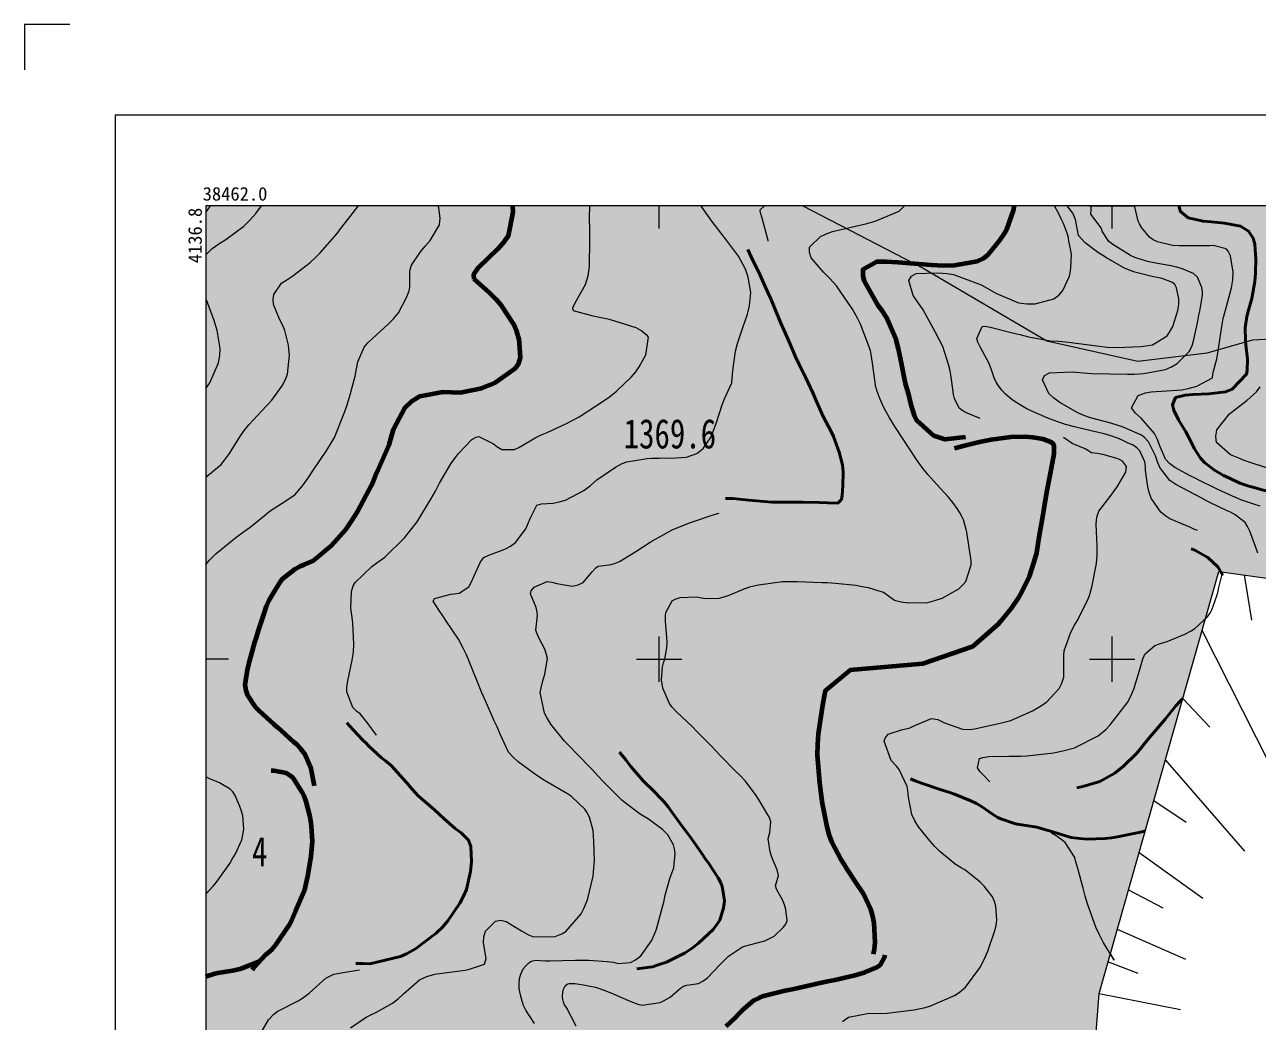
# Model space of a CAD drawing. Header units: inches. Extents: x 38461960 to 38462875, y 4135560 to 4136840.
# Drawn here: x 38461960 to 38462232, y 4136620.1 to 4136840 of the extents above; entities that cross this region are included whole.
import ezdxf

# ---------------------------------------------------------------- set-up
doc = ezdxf.new("R2010")
doc.units = ezdxf.units.IN
doc.header["$MEASUREMENT"] = 0
doc.layers.get('0').update_dxf_attribs({"lineweight": 0})
doc.layers.add('地面等高线', color=3, linetype='Continuous', lineweight=0, true_color=0x00ff00)
doc.layers.add('经纬网', color=7, linetype='Continuous', lineweight=0)
doc.styles.add('宋体', font='')
doc.styles.get('宋体').set_extended_font_data('宋体')

msp = doc.modelspace()

# ---------------------------------------------------------------- hatches: boundary and pattern name
at = {"lineweight": 120, "true_color": 0x00ff00}
h = msp.add_hatch(dxfattribs=at)
h.set_pattern_fill('巨砾', color=3, scale=8333.333333, style=0, pattern_type=2)
h.set_pattern_definition([(97.35238, (38462017.5, 4135612.5), (-150, 1150), [1.3024, -1561.5476]), (112.47943, (38462017.3333, 4135613.7917), (350, -850), [1.3077, -1567.9278]), (127.74681, (38462016.8333, 4135615), (850, -1100), [1.3068, -1958.92276]), (142.25319, (38462016.0333, 4135616.0333), (-1100, 850), [1.3068, -1958.92276]), (157.52057, (38462015, 4135616.8333), (-850, 350), [1.3077, -1567.9278]), (172.64762, (38462013.7917, 4135617.3333), (1150, -150), [1.3024, -1561.5476]), (187.35238, (38462012.5, 4135617.5), (-1150, -150), [1.3024, -1561.5476]), (202.47943, (38462011.2083, 4135617.3333), (850, 350), [1.3077, -1567.9278]), (217.74681, (38462010, 4135616.8333), (1100, 850), [1.3068, -1958.92276]), (232.25319, (38462008.9667, 4135616.0333), (-850, -1100), [1.3068, -1958.92276]), (247.52057, (38462008.1667, 4135615), (-350, -850), [1.3077, -1567.9278]), (262.64762, (38462007.6667, 4135613.7917), (150, 1150), [1.3024, -1561.5476]), (277.35238, (38462007.5, 4135612.5), (150, -1150), [1.3024, -1561.5476]), (292.47943, (38462007.6667, 4135611.2083), (-350, 850), [1.3077, -1567.9278]), (307.74681, (38462008.1667, 4135610), (-850, 1100), [1.3068, -1958.92276]), (322.25319, (38462008.9667, 4135608.9667), (1100, -850), [1.3068, -1958.92276]), (337.52057, (38462010, 4135608.1667), (850, -350), [1.3077, -1567.9278]), (352.64762, (38462011.2083, 4135607.6667), (-1150, 150), [1.3024, -1561.5476]), (7.35238, (38462012.5, 4135607.5), (1150, 150), [1.3024, -1561.5476]), (22.47943, (38462013.7917, 4135607.6667), (-850, -350), [1.3077, -1567.9278]), (37.74681, (38462015, 4135608.1667), (-1100, -850), [1.3068, -1958.92276]), (52.25319, (38462016.0333, 4135608.9667), (850, 1100), [1.3068, -1958.92276]), (67.52057, (38462016.8333, 4135610), (350, 850), [1.3077, -1567.9278]), (82.64762, (38462017.3333, 4135611.2083), (-150, -1150), [1.3024, -1561.5476]), (97.35238, (38461992.5, 4135587.5), (-150, 1150), [1.3024, -1561.5476]), (112.47943, (38461992.3333, 4135588.7917), (350, -850), [1.3077, -1567.9278]), (127.74681, (38461991.8333, 4135590), (850, -1100), [1.3068, -1958.92276]), (142.25319, (38461991.0333, 4135591.0333), (-1100, 850), [1.3068, -1958.92276]), (157.52057, (38461990, 4135591.8333), (-850, 350), [1.3077, -1567.9278]), (172.64762, (38461988.7917, 4135592.3333), (1150, -150), [1.3024, -1561.5476]), (187.35238, (38461987.5, 4135592.5), (-1150, -150), [1.3024, -1561.5476]), (202.47943, (38461986.2083, 4135592.3333), (850, 350), [1.3077, -1567.9278]), (217.74681, (38461985, 4135591.8333), (1100, 850), [1.3068, -1958.92276]), (232.25319, (38461983.9667, 4135591.0333), (-850, -1100), [1.3068, -1958.92276]), (247.52057, (38461983.1667, 4135590), (-350, -850), [1.3077, -1567.9278]), (262.64762, (38461982.6667, 4135588.7917), (150, 1150), [1.3024, -1561.5476]), (277.35238, (38461982.5, 4135587.5), (150, -1150), [1.3024, -1561.5476]), (292.47943, (38461982.6667, 4135586.2083), (-350, 850), [1.3077, -1567.9278]), (307.74681, (38461983.1667, 4135585), (-850, 1100), [1.3068, -1958.92276]), (322.25319, (38461983.9667, 4135583.9667), (1100, -850), [1.3068, -1958.92276]), (337.52057, (38461985, 4135583.1667), (850, -350), [1.3077, -1567.9278]), (352.64762, (38461986.2083, 4135582.6667), (-1150, 150), [1.3024, -1561.5476]), (7.35238, (38461987.5, 4135582.5), (1150, 150), [1.3024, -1561.5476]), (22.47943, (38461988.7917, 4135582.6667), (-850, -350), [1.3077, -1567.9278]), (37.74681, (38461990, 4135583.1667), (-1100, -850), [1.3068, -1958.92276]), (52.25319, (38461991.0333, 4135583.9667), (850, 1100), [1.3068, -1958.92276]), (67.52057, (38461991.8333, 4135585), (350, 850), [1.3077, -1567.9278]), (82.64762, (38461992.3333, 4135586.2083), (-150, -1150), [1.3024, -1561.5476])])
h.paths.add_polyline_path([(38462660, 4135600), (38462660, 4135675), (38462800, 4135675), (38462800, 4136800), (38462000, 4136800), (38462000, 4135600)], flags=17)
h.paths.add_polyline_path([(38462396.93, 4136644.89), (38462451.42, 4136622.46), (38462487.74, 4136600.87), (38462505.33, 4136589.81), (38462503.48, 4136560.97), (38462492.45, 4136536.45), (38462489.06, 4136523.08), (38462478.39, 4136495.53), (38462468.47, 4136462.35), (38462468.2, 4136443.1), (38462476.65, 4136393.87), (38462478.05, 4136375.59), (38462476.15, 4136365.62), (38462473.19, 4136361.37), (38462467.55, 4136359.33), (38462461.56, 4136358.29), (38462450.42, 4136355.44), (38462448.26, 4136353.21), (38462447, 4136341.8), (38462449.04, 4136311.33), (38462448.21, 4136269.54), (38462447.17, 4136256.39), (38462447.75, 4136243.19), (38462448.23, 4136239.77), (38462448.78, 4136236.96), (38462449.26, 4136235.12), (38462458.24, 4136213.14), (38462472.79, 4136161.02), (38462480.46, 4136112.33), (38462477.29, 4135986.92), (38462472.12, 4135891.12), (38462475.29, 4135864.27), (38462478.87, 4135842.7), (38462473.98, 4135822.18), (38462401.35, 4135733.71), (38462325.15, 4135660.69), (38462251.07, 4135600.02), (38462101.17, 4135603.82), (38462175.51, 4135691.05), (38462233.46, 4135765.13), (38462243.78, 4135793.44), (38462248.27, 4135805.88), (38462259.92, 4135837.63), (38462296.44, 4135908.69), (38462304.1, 4135930.5), (38462264.94, 4135961.98), (38462265.47, 4136026.01), (38462271.71, 4136058.7), (38462279.64, 4136078.81), (38462310.86, 4136106.33), (38462297.49, 4136133.43), (38462238.64, 4136182.82), (38462195.33, 4136180.71), (38462177.89, 4136193.49), (38462167.97, 4136218.63), (38462184.49, 4136241.46), (38462199.06, 4136246.01), (38462221.42, 4136258.45), (38462242.06, 4136288.87), (38462219.3, 4136310.84), (38462202.63, 4136311.63), (38462180.14, 4136325.12), (38462175.38, 4136354.76), (38462180.14, 4136398.68), (38462188.75, 4136421.38), (38462204.47, 4136444.93), (38462208.06, 4136473.11), (38462197.85, 4136513.99), (38462193.09, 4136530.92), (38462193.9, 4136584.41), (38462197.08, 4136626.22), (38462223.54, 4136719.35), (38462246.29, 4136716.18), (38462287.94, 4136693.24), (38462313.34, 4136680.54), (38462352.5, 4136663.87), (38462375.49, 4136651.58)], flags=0)

# ---------------------------------------------------------------- linework, layer by layer
at = {"color": 7, "lineweight": 0}
for p, q in [((38461960, 4136840), (38461960, 4136830)), ((38461970, 4136840), (38461960, 4136840))]:
    msp.add_line(p, q, dxfattribs=at)
at = {"color": 1, "true_color": 0xff0000}
for p, q in [((38462229.13, 4136718.57), (38462230.72, 4136708.59)), ((38462234.88, 4136676.69), (38462219.85, 4136706.36)), ((38462215.57, 4136691.31), (38462221.51, 4136685.02)), ((38462211.72, 4136677.75), (38462229.19, 4136657.64)), ((38462209.18, 4136668.82), (38462216.31, 4136664.02)), ((38462205.92, 4136657.35), (38462219.99, 4136647.29)), ((38462203.58, 4136649.11), (38462211.19, 4136645.13)), ((38462201.11, 4136640.43), (38462216.13, 4136633.8)), ((38462205.73, 4136630.66), (38462199.06, 4136633.21)), ((38462197.08, 4136626.22), (38462215.05, 4136622.73))]:
    msp.add_line(p, q, dxfattribs=at)
at = {"color": 7, "lineweight": 20, "flags": 128}
msp.add_lwpolyline([(38461980, 4135580), (38462820, 4135580), (38462820, 4136820), (38462820, 4136820), (38461980, 4136820), (38461980, 4136820), (38461980, 4135580)], dxfattribs=at)
at = {"color": 7, "lineweight": 9, "flags": 128}
msp.add_lwpolyline([(38462000, 4136800), (38462000, 4135600), (38462800, 4135600), (38462800, 4136800), (38462800, 4136800), (38462000, 4136800)], dxfattribs=at)
at = {"color": 1, "true_color": 0xff0000, "flags": 128}
msp.add_lwpolyline([(38462180.14, 4136398.68), (38462188.75, 4136421.38), (38462204.47, 4136444.93), (38462208.06, 4136473.11), (38462197.85, 4136513.99), (38462193.09, 4136530.92), (38462193.9, 4136584.41), (38462197.08, 4136626.22), (38462223.54, 4136719.35), (38462246.29, 4136716.18), (38462287.94, 4136693.24), (38462313.34, 4136680.54), (38462352.5, 4136663.87), (38462375.49, 4136651.58), (38462396.93, 4136644.89)], dxfattribs=at)
at = {"layer": '地面等高线', "color": 55, "lineweight": 18, "true_color": 0xa59152, "flags": 128}
for points in [[(38462000, 4136798.54), (38462001, 4136800)], [(38462000, 4136789.22), (38462001.37, 4136790.58), (38462002.86, 4136791.62), (38462004.41, 4136792.63), (38462008.37, 4136795.54), (38462009.71, 4136796.87), (38462011.01, 4136798.35), (38462012.25, 4136800)], [(38462013.44, 4136755.97), (38462014.52, 4136757.15), (38462016.96, 4136760.56), (38462017.6, 4136761.95), (38462017.97, 4136762.89), (38462018.42, 4136767.08), (38462018.32, 4136768.43), (38462018.22, 4136769.31), (38462017.45, 4136772.52), (38462016.91, 4136773.77), (38462016.24, 4136775.05), (38462014.93, 4136778.23), (38462014.83, 4136779.34), (38462015, 4136780.46), (38462016.66, 4136782.95), (38462017.84, 4136783.73), (38462019.19, 4136784.61), (38462022.98, 4136787.54), (38462024.33, 4136788.78), (38462025.21, 4136789.66), (38462028.93, 4136793.91), (38462029.71, 4136794.92), (38462030.83, 4136796.34), (38462033.57, 4136799.98), (38462033.58, 4136800)], [(38462031.1, 4136755.91), (38462031.7, 4136757.84), (38462032.92, 4136762.43), (38462033.2, 4136764.05), (38462033.49, 4136765.6), (38462034.89, 4136768.86), (38462035.72, 4136769.81), (38462036.76, 4136770.75), (38462040.19, 4136773.88), (38462041.43, 4136775.12), (38462042.47, 4136776.38), (38462044.35, 4136779.96), (38462044.83, 4136781.28), (38462045.02, 4136782.14), (38462044.99, 4136785.37), (38462045.06, 4136786), (38462045.38, 4136786.95), (38462047.34, 4136789.86), (38462048.36, 4136791.13), (38462049.47, 4136792.36), (38462051.54, 4136795.81), (38462051.7, 4136797.33), (38462051.48, 4136798.97), (38462051.32, 4136800)], [(38462095.98, 4136772.54), (38462094.91, 4136773.13), (38462089.06, 4136774.93), (38462087.59, 4136775.25), (38462085.42, 4136775.65), (38462081.14, 4136776.84), (38462080.95, 4136777.55), (38462081.46, 4136778.62), (38462083.77, 4136782.66), (38462084.32, 4136784.56), (38462084.64, 4136786.61), (38462084.74, 4136792.55), (38462084.7, 4136794.89), (38462084.66, 4136797.26), (38462084.72, 4136800)], [(38462116.24, 4136763.66), (38462116.87, 4136767.97), (38462117.31, 4136769.67), (38462118.5, 4136773.15), (38462119.5, 4136776.12), (38462119.94, 4136777.94), (38462120.22, 4136780.9), (38462119.67, 4136784.31), (38462119.08, 4136786.05), (38462117.5, 4136788.95), (38462114.9, 4136792.47), (38462113.59, 4136794.06), (38462111.62, 4136796.67), (38462109.49, 4136799.65), (38462109.26, 4136800)], [(38462124.1, 4136792.26), (38462124.08, 4136792.38), (38462122.74, 4136797.29), (38462122.35, 4136798.48), (38462122.31, 4136799.11), (38462123.24, 4136800)], [(38462131.69, 4136800), (38462158.25, 4136786.25), (38462185.57, 4136770.25), (38462205.67, 4136765.78), (38462220.95, 4136767.61), (38462231.05, 4136770.44), (38462236.28, 4136770.74)], [(38462149.51, 4136714.77), (38462151.92, 4136713), (38462153.42, 4136712.64), (38462155.04, 4136712.4), (38462159.28, 4136712.51), (38462160.86, 4136712.94), (38462162.45, 4136713.46), (38462166.13, 4136715.51), (38462167.12, 4136716.46), (38462167.68, 4136717.13), (38462168.87, 4136720.81), (38462168.87, 4136721.72), (38462168.68, 4136723.18), (38462168.01, 4136727.5), (38462167.9, 4136728.04), (38462167.79, 4136728.58), (38462167.5, 4136729.7), (38462167.14, 4136730.71), (38462166.71, 4136731.62), (38462166.26, 4136732.45), (38462165.78, 4136733.21), (38462164.79, 4136734.58), (38462163.84, 4136735.74), (38462162.06, 4136737.73), (38462159.34, 4136740.72), (38462158.09, 4136742.26), (38462157.51, 4136743.05), (38462156.98, 4136743.87), (38462152.03, 4136751.34), (38462150.86, 4136753.24), (38462150.05, 4136754.69), (38462149.48, 4136755.8), (38462148.71, 4136757.51), (38462148.07, 4136759.26), (38462147.96, 4136759.61), (38462147.85, 4136759.95), (38462147.14, 4136764.82), (38462146.91, 4136766.8), (38462146.68, 4136768.07), (38462144.43, 4136773.93), (38462143.76, 4136775.24), (38462142.66, 4136777.26), (38462139.14, 4136782.37), (38462137.68, 4136784), (38462136.3, 4136785.39), (38462133.53, 4136788.52), (38462133.18, 4136789.75), (38462133.22, 4136790.94), (38462135.6, 4136793.27), (38462137.11, 4136793.94), (38462138.29, 4136794.33), (38462144.31, 4136795.78), (38462145.66, 4136796.06), (38462147.68, 4136796.61), (38462152.95, 4136798.85), (38462153.82, 4136799.64), (38462154.12, 4136800)], [(38462232.09, 4136723.42), (38462231.62, 4136724.84), (38462230.35, 4136728.26), (38462229.84, 4136729.27), (38462229.3, 4136730.12), (38462227.11, 4136731.84), (38462226.1, 4136732.42), (38462225.39, 4136732.76), (38462221.84, 4136734.45), (38462220.97, 4136734.89), (38462219.62, 4136735.6), (38462215.57, 4136737.7), (38462214.05, 4136738.52), (38462212.7, 4136739.4), (38462210.48, 4136742.27), (38462210, 4136743.52), (38462209.57, 4136744.84), (38462207.99, 4136747.98), (38462207.11, 4136748.89), (38462206.43, 4136749.4), (38462202.38, 4136751.2), (38462201.34, 4136751.54), (38462199.68, 4136752.05), (38462195.23, 4136753.27), (38462193.74, 4136753.78), (38462192.29, 4136754.46), (38462188.44, 4136756.66), (38462187.13, 4136757.61), (38462185.98, 4136758.65), (38462184.6, 4136761.63), (38462185.08, 4136762.61), (38462186.12, 4136763.21), (38462191.19, 4136763.37), (38462193.66, 4136763.17), (38462195.41, 4136763), (38462203.35, 4136762.88), (38462204.9, 4136762.91), (38462207, 4136763.01), (38462211.73, 4136763.88), (38462213.11, 4136764.49), (38462214.33, 4136765.23), (38462217, 4136767.86), (38462217.61, 4136769.14), (38462218.02, 4136770.56), (38462218.87, 4136774.54), (38462219.14, 4136775.93), (38462219.34, 4136776.77), (38462219.92, 4136780.32), (38462219.93, 4136781.03), (38462219.76, 4136782.01), (38462218.82, 4136784.3), (38462217.91, 4136785.12), (38462215.31, 4136786.2), (38462214.16, 4136786.51), (38462213.01, 4136786.75), (38462210.01, 4136787.32), (38462208.89, 4136787.53), (38462207.78, 4136787.73), (38462205.01, 4136788.62), (38462204.03, 4136789.06), (38462203.42, 4136789.4), (38462200.72, 4136791.09), (38462200.12, 4136791.49), (38462199.27, 4136792.17), (38462197.86, 4136794.27), (38462197.52, 4136795.15), (38462195.28, 4136798.17)], [(38462190.44, 4136792.25), (38462190.31, 4136792.96), (38462190.14, 4136793.77), (38462189.27, 4136796.14), (38462188.76, 4136797.19), (38462188.22, 4136798.27), (38462187.24, 4136800)], [(38462191.89, 4136796.98), (38462191.28, 4136798.43), (38462190.04, 4136800)], [(38462195.31, 4136798.17), (38462195.35, 4136799.25), (38462195.38, 4136800)], [(38462225.14, 4136790.51), (38462222.24, 4136791.29), (38462221.43, 4136791.22), (38462220.11, 4136791.19), (38462216.26, 4136791.2), (38462214.77, 4136791.23), (38462213.32, 4136791.3), (38462210.01, 4136792.05), (38462209.04, 4136792.53), (38462208.23, 4136793.1), (38462206.54, 4136795.16), (38462206, 4136796.04), (38462205.7, 4136796.65), (38462204.96, 4136799.79), (38462204.95, 4136800)], [(38462208.62, 4136735.52), (38462208.15, 4136736.77), (38462207.82, 4136738.05), (38462207.35, 4136741.63), (38462207.32, 4136742.44), (38462207.22, 4136743.56), (38462206.07, 4136745.96), (38462205.43, 4136746.6), (38462204.59, 4136747.18), (38462203.4, 4136747.73), (38462202.21, 4136748.29), (38462201.35, 4136748.67), (38462199.71, 4136749.27), (38462198.24, 4136749.7), (38462195.63, 4136750.34), (38462191.68, 4136751.24), (38462189.72, 4136751.77), (38462187.79, 4136752.42), (38462185.76, 4136753.21), (38462183.95, 4136753.95), (38462182.38, 4136754.66), (38462181.04, 4136755.32), (38462179.9, 4136755.95), (38462178.94, 4136756.55), (38462178.14, 4136757.1), (38462177.47, 4136757.61), (38462176.39, 4136758.57), (38462175.65, 4136759.35), (38462175.15, 4136759.98), (38462174.49, 4136760.98), (38462173.95, 4136762.06), (38462173.9, 4136762.17), (38462173.85, 4136762.29), (38462173.38, 4136763.81), (38462172.87, 4136765.23), (38462170.99, 4136768.64), (38462170.35, 4136769.93), (38462170.11, 4136770.74), (38462171.3, 4136773.37), (38462171.94, 4136773.47), (38462173.05, 4136773.27), (38462178.25, 4136771.91), (38462179.6, 4136771.6), (38462181.53, 4136771.12), (38462186.32, 4136770.27), (38462188.25, 4136770.13), (38462190.31, 4136769.93), (38462196.59, 4136769.11), (38462198.88, 4136768.83), (38462201.08, 4136768.73), (38462206.25, 4136768.99), (38462207.93, 4136769.19), (38462208.91, 4136769.39), (38462212.13, 4136771.31), (38462212.63, 4136772.12), (38462213.34, 4136773.4), (38462214.46, 4136776.92), (38462214.67, 4136778.27), (38462214.67, 4136779.48), (38462214.2, 4136781.95), (38462213.8, 4136782.66), (38462213.29, 4136783.13), (38462211.03, 4136784.01), (38462209.88, 4136784.22), (38462209.11, 4136784.35), (38462205.02, 4136785.37), (38462203.57, 4136785.92), (38462202.59, 4136786.32), (38462198.71, 4136788.56), (38462197.9, 4136789.03), (38462196.75, 4136789.78), (38462194.06, 4136791.87), (38462193.28, 4136792.69), (38462192.57, 4136793.5), (38462191.89, 4136796.98)], [(38462170.89, 4136753.12), (38462167.99, 4136754.29), (38462167.01, 4136754.8), (38462166.24, 4136755.41), (38462165.19, 4136757.51), (38462164.99, 4136758.38), (38462164.92, 4136759.03), (38462164.39, 4136762.74), (38462164.22, 4136763.62), (38462163.89, 4136765.04), (38462162.58, 4136768.99), (38462161.8, 4136770.55), (38462160.89, 4136772.24), (38462158.27, 4136777.11), (38462157.09, 4136778.8), (38462156.04, 4136780.25), (38462155.14, 4136783.56), (38462155.71, 4136784.47), (38462156.76, 4136785.11), (38462161.49, 4136785.27), (38462163.58, 4136785.07), (38462164.97, 4136784.86), (38462171.11, 4136782.59), (38462172.43, 4136781.88), (38462174.28, 4136780.76), (38462179.28, 4136778.63), (38462181.2, 4136778.42), (38462183.02, 4136778.42), (38462187.08, 4136779.49), (38462188.2, 4136780.3), (38462189.07, 4136781.31), (38462190.57, 4136784.48), (38462190.77, 4136785.67), (38462190.87, 4136786.41), (38462191.01, 4136789.31), (38462190.81, 4136790.53), (38462190.44, 4136792.25)], [(38462232.62, 4136733.79), (38462231.67, 4136734.03), (38462230.79, 4136734.33), (38462228.36, 4136735.15), (38462227.42, 4136735.56), (38462226.51, 4136735.96), (38462224.08, 4136737.05), (38462223.17, 4136737.49), (38462222.53, 4136737.79), (38462219.25, 4136739.42), (38462218.48, 4136739.83), (38462217.23, 4136740.44), (38462213.79, 4136742.3), (38462212.64, 4136743.14), (38462211.73, 4136744.16), (38462210.42, 4136747.2), (38462209.98, 4136748.45), (38462209.34, 4136749.77), (38462206.37, 4136753.15), (38462205.16, 4136754.3), (38462204.28, 4136755.45), (38462205.71, 4136758.18), (38462207.36, 4136758.76), (38462208.61, 4136758.96), (38462215.33, 4136759.42), (38462216.78, 4136759.69), (38462218.68, 4136760.22), (38462222.13, 4136762.11), (38462222.16, 4136762.85), (38462222.36, 4136763.53), (38462223.11, 4136766.26), (38462223.32, 4136767.55), (38462223.52, 4136769), (38462224.17, 4136773.42), (38462224.51, 4136775.18), (38462224.99, 4136777.03), (38462226.28, 4136781.96), (38462226.58, 4136783.68), (38462226.65, 4136785.37), (38462226.09, 4136788.99), (38462225.58, 4136790), (38462225.14, 4136790.51)], [(38462000, 4136759.75), (38462000.9, 4136760.97), (38462002.78, 4136765.4), (38462003.1, 4136766.99), (38462003.16, 4136768.51), (38462002.5, 4136772.53), (38462002.06, 4136773.99), (38462001.75, 4136774.91), (38462000.05, 4136779.4), (38462000, 4136779.52)], [(38462037.67, 4136683.2), (38462035.61, 4136686.01), (38462034.04, 4136687.96), (38462033.33, 4136688.43), (38462032.45, 4136689.31), (38462031.11, 4136692.82), (38462031.11, 4136693.74), (38462031.28, 4136695.19), (38462032.27, 4136699.75), (38462032.54, 4136701.54), (38462032.64, 4136703.29), (38462032.45, 4136708.05), (38462032.21, 4136709.68), (38462032.01, 4136711.23), (38462032.09, 4136714.91), (38462032.49, 4136716.16), (38462032.94, 4136716.94), (38462036.59, 4136720.41), (38462037.7, 4136721.22), (38462039.46, 4136722.53), (38462043.79, 4136726.78), (38462045.25, 4136728.54), (38462046.6, 4136730.32), (38462049.65, 4136735.28), (38462050.63, 4136737.07), (38462051.58, 4136738.83), (38462054.05, 4136743.11), (38462055.07, 4136744.53), (38462055.71, 4136745.4), (38462058.65, 4136748.44), (38462059.63, 4136749.01), (38462060.24, 4136749.15), (38462063.45, 4136747.52), (38462064.19, 4136746.94), (38462065.3, 4136746.27), (38462068.11, 4136746.23), (38462069.05, 4136746.7), (38462069.97, 4136747.24), (38462072.64, 4136748.82), (38462073.85, 4136749.43), (38462075.27, 4136750), (38462079.4, 4136751.89), (38462081.15, 4136752.79), (38462082.37, 4136753.5), (38462087.91, 4136757.07), (38462089.03, 4136757.88), (38462090.62, 4136759.1), (38462093.93, 4136762.3), (38462094.85, 4136763.41), (38462095.63, 4136764.52), (38462097.08, 4136767.16), (38462097.64, 4136771.01)], [(38462097.64, 4136771.01), (38462097.36, 4136771.43), (38462095.98, 4136772.54)], [(38462086.3, 4136739.56), (38462090.36, 4136742.35), (38462091.85, 4136743.16), (38462092.86, 4136743.57), (38462097.39, 4136744.3), (38462098.43, 4136744.33), (38462100.02, 4136744.33), (38462103.7, 4136744.39), (38462104.95, 4136744.49), (38462106.07, 4136744.59), (38462108.33, 4136745.4), (38462109.01, 4136745.9), (38462109.75, 4136746.51), (38462111.48, 4136749.04), (38462112.02, 4136750.46), (38462112.6, 4136751.98), (38462113.95, 4136756.1), (38462114.46, 4136757.45), (38462114.84, 4136758.26), (38462116.09, 4136760.99), (38462116.24, 4136763.66)], [(38462235.15, 4136741.88), (38462229.14, 4136743.84), (38462227.96, 4136744.32), (38462226.13, 4136745.06), (38462223.03, 4136747.77), (38462222.83, 4136749.16), (38462223.1, 4136750.57), (38462225.91, 4136754.15), (38462228.79, 4136756.44), (38462229.7, 4136757.08), (38462231.86, 4136759), (38462232.61, 4136760.08)], [(38462000, 4136740.15), (38462003.35, 4136742.92), (38462004.1, 4136743.9), (38462005.18, 4136745.38), (38462007.65, 4136749.26), (38462008.5, 4136750.51), (38462009.45, 4136751.69), (38462012.32, 4136754.79), (38462013.44, 4136755.97)], [(38462019.6, 4136736.29), (38462021.28, 4136738.23), (38462022.49, 4136739.84), (38462023.6, 4136741.55), (38462026.65, 4136746.11), (38462027.73, 4136747.78), (38462028.36, 4136748.92), (38462030.65, 4136754.62), (38462031.1, 4136755.91)], [(38462161.5, 4136686.65), (38462162.95, 4136685.98), (38462166.97, 4136684.52), (38462168.52, 4136684.48), (38462169.57, 4136684.62), (38462174.6, 4136685.76), (38462175.82, 4136685.99), (38462177.64, 4136686.49), (38462182.37, 4136688.58), (38462184.03, 4136689.52), (38462185.49, 4136690.54), (38462188.26, 4136693.5), (38462188.9, 4136694.72), (38462189.31, 4136696), (38462189.35, 4136699.55), (38462189.28, 4136700.9), (38462189.39, 4136701.81), (38462190.88, 4136705.93), (38462191.69, 4136707.48), (38462192.27, 4136708.49), (38462194.57, 4136712.95), (38462194.98, 4136714.03), (38462195.49, 4136715.85), (38462196.51, 4136721.08), (38462196.65, 4136723.01), (38462196.65, 4136724.93), (38462196.46, 4136729.8), (38462196.59, 4136731.32), (38462197.03, 4136732.63), (38462199.51, 4136735.9), (38462200.49, 4136737.19), (38462201.1, 4136738.03), (38462202.99, 4136741.27), (38462203.16, 4136742.48), (38462202.25, 4136743.7), (38462201.58, 4136744.04), (38462200.77, 4136744.38), (38462197.9, 4136745.13), (38462196.68, 4136745.36), (38462195.4, 4136745.54), (38462194.06, 4136746.4), (38462191.13, 4136747.61), (38462189.22, 4136748.89)], [(38462066.29, 4136642.15), (38462069.63, 4136640.05), (38462071.18, 4136639.17), (38462072.29, 4136638.73), (38462077.06, 4136638.83), (38462078.51, 4136639.4), (38462079.39, 4136639.94), (38462082.77, 4136643.82), (38462083.41, 4136645), (38462084.19, 4136646.92), (38462085.42, 4136652.09), (38462085.62, 4136653.91), (38462085.73, 4136655.63), (38462085.63, 4136659.72), (38462085.53, 4136661.04), (38462085.43, 4136662.22), (38462084.63, 4136665.12), (38462084.02, 4136666.21), (38462083.58, 4136666.92), (38462080.65, 4136669.72), (38462079.77, 4136670.27), (38462078.39, 4136671.08), (38462074.75, 4136673.25), (38462073.46, 4136674.06), (38462072.22, 4136674.9), (38462068.94, 4136677.38), (38462067.8, 4136678.36), (38462066.75, 4136679.47), (38462064.9, 4136683.43), (38462064.26, 4136685.05), (38462063.55, 4136686.57), (38462061.67, 4136690.79), (38462060.86, 4136692.55), (38462058.04, 4136699.68), (38462057.5, 4136700.93), (38462056.62, 4136702.73), (38462055.71, 4136704.42), (38462053.09, 4136708.34), (38462052.28, 4136709.59), (38462051.5, 4136710.7), (38462050.12, 4136712.83), (38462050.43, 4136713.37), (38462054.04, 4136714.35), (38462054.78, 4136714.45), (38462055.86, 4136714.55), (38462058.03, 4136715.96), (38462058.6, 4136717.04), (38462059.15, 4136718.26), (38462060.6, 4136721.5), (38462061.35, 4136722.44), (38462062.4, 4136722.98), (38462065.94, 4136724.26), (38462067.2, 4136724.9), (38462068.35, 4136725.71), (38462070.61, 4136728.78), (38462071.16, 4136730.16), (38462071.53, 4136731.07), (38462073.05, 4136733.97), (38462074.07, 4136734.24), (38462076.63, 4136734.41), (38462077.92, 4136734.71), (38462079.34, 4136735.11), (38462083.39, 4136737.2), (38462084.85, 4136738.34), (38462086.3, 4136739.56)], [(38462000, 4136720.89), (38462000.78, 4136721.81), (38462002.23, 4136723.29), (38462006.63, 4136726.87), (38462008.28, 4136728.08), (38462009.8, 4136729.16), (38462012.88, 4136731.65), (38462013.8, 4136732.43), (38462014.4, 4136732.87), (38462016.81, 4136734.45), (38462019.6, 4136736.29)], [(38462218.8, 4136728.41), (38462218.04, 4136728.71), (38462217.09, 4136729.09), (38462212.7, 4136730.99), (38462211.86, 4136731.56), (38462210.75, 4136732.47), (38462208.62, 4136735.52)], [(38462075.85, 4136633.47), (38462081.56, 4136633.57), (38462082.81, 4136633.6), (38462084.53, 4136633.56), (38462088.58, 4136633.32), (38462089.87, 4136633.15), (38462090.95, 4136632.88), (38462093.72, 4136633.07), (38462094.83, 4136633.65), (38462095.95, 4136634.52), (38462098.32, 4136637.83), (38462098.99, 4136639.31), (38462099.4, 4136640.4), (38462100.76, 4136645.36), (38462101.03, 4136646.4), (38462101.34, 4136647.96), (38462102.36, 4136651.57), (38462102.83, 4136652.78), (38462103.24, 4136653.97), (38462103.55, 4136657.11), (38462103.38, 4136658.12), (38462103.18, 4136659.03), (38462101.93, 4136661.23), (38462101.23, 4136661.97), (38462100.72, 4136662.45), (38462097.68, 4136664.68), (38462096.94, 4136665.12), (38462095.83, 4136665.83), (38462092.49, 4136668.27), (38462091.81, 4136668.88), (38462090.8, 4136669.86), (38462087.77, 4136672.94), (38462086.52, 4136674.29), (38462085.24, 4136675.68), (38462081.73, 4136679.26), (38462080.42, 4136680.55), (38462079.14, 4136681.9), (38462076.14, 4136685.65), (38462075.23, 4136687.11), (38462074.69, 4136688.05), (38462073.78, 4136692.61), (38462073.95, 4136693.66), (38462074.36, 4136695.21), (38462074.8, 4136696.67), (38462075.35, 4136700.14), (38462075.11, 4136701.26), (38462074.78, 4136702.24), (38462073.46, 4136704.74), (38462073.03, 4136705.75), (38462072.83, 4136706.43), (38462073.14, 4136709.64), (38462073.1, 4136710.35), (38462072.87, 4136711.39), (38462071.62, 4136714.4), (38462071.76, 4136715.04), (38462072.44, 4136715.92), (38462075.31, 4136717.1), (38462076.36, 4136717), (38462077.44, 4136716.69), (38462080.85, 4136716.11), (38462082.13, 4136716.38), (38462083.24, 4136716.88), (38462085.27, 4136719.28), (38462086.02, 4136720.15), (38462086.59, 4136720.53), (38462089.43, 4136720.89), (38462090.17, 4136721.09), (38462091.29, 4136721.53), (38462094.84, 4136723.72), (38462096.36, 4136724.73), (38462098.05, 4136725.81), (38462102.92, 4136728.5), (38462104.88, 4136729.38), (38462106.91, 4136730.12), (38462111.94, 4136731.87), (38462113.27, 4136732.18)], [(38462102.9, 4136712.85), (38462103.54, 4136713.22), (38462104.62, 4136713.63), (38462108.2, 4136713.76), (38462108.98, 4136713.59), (38462110.16, 4136713.38), (38462113.23, 4136713.48), (38462114.35, 4136713.78), (38462115.5, 4136714.15), (38462118.77, 4136715.5), (38462120.23, 4136716), (38462121.95, 4136716.4), (38462127.22, 4136717.1), (38462129.18, 4136717.17), (38462130.46, 4136717.17), (38462135.93, 4136716.95), (38462137.15, 4136716.88), (38462138.94, 4136716.78), (38462143.43, 4136716.3), (38462144.85, 4136716.03), (38462146.16, 4136715.79), (38462148.49, 4136715.11), (38462149.51, 4136714.77)], [(38462172.98, 4136672.91), (38462171.44, 4136674.52), (38462170.87, 4136675.16), (38462170.23, 4136676), (38462170.74, 4136678.06), (38462171.45, 4136678.33), (38462172.8, 4136678.53), (38462177.19, 4136678.63), (38462179.79, 4136678.62), (38462181.18, 4136678.65), (38462187.09, 4136679.32), (38462189.42, 4136679.82), (38462191.68, 4136680.46), (38462196.92, 4136683.09), (38462198.55, 4136684.47), (38462199.56, 4136685.48), (38462203.38, 4136690.41), (38462203.96, 4136691.55), (38462204.74, 4136693.38), (38462206.27, 4136698.27), (38462206.68, 4136699.86), (38462207.18, 4136701.1), (38462209.38, 4136702.99), (38462210.67, 4136703.46), (38462212.09, 4136703.9), (38462216.04, 4136705.52), (38462217.39, 4136706.26), (38462218.24, 4136706.8), (38462221.01, 4136709.36), (38462221.65, 4136710.27), (38462221.99, 4136710.88), (38462223.11, 4136713.95), (38462223.32, 4136714.69), (38462223.55, 4136715.84), (38462224.26, 4136718.73)], [(38462081.67, 4136619.03), (38462079.65, 4136622.99), (38462079.41, 4136623.36), (38462079.16, 4136623.73), (38462078.88, 4136624.3), (38462078.73, 4136624.91), (38462078.67, 4136625.48), (38462078.73, 4136626.5), (38462078.9, 4136627.2), (38462079.11, 4136627.66), (38462079.31, 4136627.95), (38462079.68, 4136628.26), (38462080.13, 4136628.4), (38462081.39, 4136628.4), (38462083.29, 4136628.11), (38462085.18, 4136627.74), (38462085.58, 4136627.67), (38462085.98, 4136627.6), (38462087.63, 4136627.03), (38462089.35, 4136626.35), (38462093.77, 4136624.45), (38462095.29, 4136623.91), (38462096.24, 4136623.67), (38462100.22, 4136624.24), (38462101.1, 4136624.67), (38462102.45, 4136625.45), (38462104.75, 4136627.4), (38462105.4, 4136627.88), (38462106.14, 4136628.08), (38462108.67, 4136628.44), (38462109.69, 4136628.92), (38462110.7, 4136629.66), (38462113.44, 4136632.56), (38462114.56, 4136633.74), (38462115.3, 4136634.48), (38462118.41, 4136636.5), (38462119.12, 4136636.74), (38462120.24, 4136637.04), (38462123.31, 4136637.88), (38462124.39, 4136638.35), (38462125.41, 4136638.89), (38462127.4, 4136640.78), (38462127.94, 4136641.52), (38462128.25, 4136642.33), (38462127.95, 4136644.79), (38462127.65, 4136645.77), (38462127.28, 4136646.75), (38462125.93, 4136649.22), (38462125.7, 4136650), (38462126.34, 4136652.23), (38462126.07, 4136653.48), (38462125.16, 4136655.61), (38462124.83, 4136656.52), (38462124.53, 4136657.46), (38462124.09, 4136660.37), (38462124.46, 4136661.75), (38462124.64, 4136664.12), (38462124.33, 4136665.03), (38462124.03, 4136665.64), (38462122.35, 4136668.38), (38462121.91, 4136669.09), (38462121.27, 4136670.17), (38462118.98, 4136673.18), (38462117.86, 4136674.33), (38462116.75, 4136675.44), (38462113.72, 4136678.49), (38462112.6, 4136679.67), (38462111.49, 4136680.86), (38462108.39, 4136684), (38462107.31, 4136685.12), (38462106.3, 4136686.13), (38462103.7, 4136688.5), (38462102.83, 4136689.48), (38462102.32, 4136690.19), (38462100.84, 4136693.57), (38462100.57, 4136695.43), (38462100.78, 4136698.3), (38462100.98, 4136699.18), (38462101.25, 4136699.99), (38462101.7, 4136702.52), (38462101.77, 4136703.67), (38462101.7, 4136704.88), (38462101.4, 4136708.33), (38462101.44, 4136709.55), (38462101.51, 4136710.32), (38462102.9, 4136712.85)], [(38462140.49, 4136620.02), (38462141.81, 4136621), (38462146.37, 4136621.9), (38462148.23, 4136621.83), (38462150.32, 4136621.9), (38462156.23, 4136622.63), (38462158.39, 4136623.1), (38462159.78, 4136623.47), (38462165.22, 4136625.76), (38462166.23, 4136626.46), (38462167.59, 4136627.64), (38462170.8, 4136631.86), (38462171.75, 4136633.72), (38462172.53, 4136635.54), (38462174.02, 4136639.89), (38462174.36, 4136641.24), (38462174.53, 4136642.49), (38462174.34, 4136645.5), (38462174.03, 4136646.55), (38462173.56, 4136647.56), (38462171.74, 4136649.93), (38462170.9, 4136650.74), (38462170.33, 4136651.25), (38462167.46, 4136653.48), (38462166.65, 4136653.99), (38462165.33, 4136654.8), (38462161.99, 4136657.54), (38462160.88, 4136658.69), (38462159.84, 4136659.84), (38462157.27, 4136662.99), (38462156.43, 4136664.31), (38462155.79, 4136665.69), (38462155.02, 4136669.58), (38462154.89, 4136671), (38462154.72, 4136671.91), (38462153.01, 4136675.66), (38462152.36, 4136676.4), (38462151.22, 4136677.65), (38462149.64, 4136681.88), (38462149.88, 4136682.59), (38462150.55, 4136683.46), (38462153.69, 4136684.51), (38462155.15, 4136684.81), (38462156.57, 4136685.45), (38462160.12, 4136686.89), (38462161.5, 4136686.65)], [(38462000, 4136648.29), (38462000.39, 4136648.66), (38462001.57, 4136649.94), (38462002.35, 4136650.82), (38462005.26, 4136654.93), (38462005.8, 4136655.84), (38462006.52, 4136657.06), (38462007.91, 4136660.1), (38462008.18, 4136661.24), (38462008.35, 4136662.46), (38462008.12, 4136665.43), (38462007.85, 4136666.48), (38462007.51, 4136667.49), (38462006.47, 4136669.93), (38462005.93, 4136670.7), (38462005.32, 4136671.35), (38462003.03, 4136672.73), (38462001.95, 4136673.17), (38462001.17, 4136673.48), (38462000, 4136674.02)], [(38462199.57, 4136634.98), (38462200.39, 4136633.6), (38462198, 4136637.59), (38462197.16, 4136639.18), (38462196.38, 4136640.84), (38462194.6, 4136645.8), (38462194.03, 4136647.7), (38462193.56, 4136649.49), (38462192.38, 4136653.81), (38462191.98, 4136655.3), (38462191.71, 4136656.24), (38462189.59, 4136659.52), (38462188.95, 4136660.07), (38462187.87, 4136660.84), (38462186.59, 4136661.62)], [(38462031.94, 4136618.67), (38462035.38, 4136621.03), (38462036.26, 4136621.46), (38462037.62, 4136622.1), (38462041.2, 4136624.09), (38462042.42, 4136625.07), (38462043.6, 4136626.18), (38462047.15, 4136629.25), (38462048.77, 4136629.99), (38462050.53, 4136630.46), (38462055.46, 4136631.13), (38462057.18, 4136631.39), (38462058.2, 4136631.6), (38462061.48, 4136632.67), (38462061.85, 4136633.95), (38462061.28, 4136637.4), (38462061.32, 4136638.75), (38462061.69, 4136640), (38462063.92, 4136642.19), (38462065.11, 4136642.39), (38462066.29, 4136642.15)], [(38462072.48, 4136619.6), (38462070.6, 4136622.54), (38462070.03, 4136623.76), (38462069.9, 4136624.16), (38462069.78, 4136624.56), (38462069.48, 4136625.62), (38462069.28, 4136626.58), (38462069.16, 4136627.44), (38462069.12, 4136628.2), (38462069.22, 4136629.51), (38462069.46, 4136630.47), (38462069.75, 4136631.16), (38462070.03, 4136631.66), (38462070.57, 4136632.37), (38462071.28, 4136633.03), (38462071.72, 4136633.32), (38462072.11, 4136633.47), (38462072.8, 4136633.59), (38462074.87, 4136633.46), (38462075.36, 4136633.47), (38462075.85, 4136633.47)], [(38462011.06, 4136615.68), (38462013.8, 4136620.41), (38462015.02, 4136621.69), (38462015.9, 4136622.36), (38462020.33, 4136624.59), (38462021.31, 4136625.19), (38462022.76, 4136626.31), (38462026.48, 4136629.64), (38462028.2, 4136630.52), (38462030.27, 4136630.85), (38462033.86, 4136631.42)]]:
    msp.add_lwpolyline(points, dxfattribs=at)
at = {"layer": '地面等高线', "color": 3, "lineweight": 60, "true_color": 0x00ff00, "flags": 128}
for points in [[(38462059.17, 4136783.87), (38462059.13, 4136784.98), (38462060.08, 4136786.36), (38462064.48, 4136790.59), (38462065.99, 4136792.29), (38462066.75, 4136793.43), (38462067.83, 4136798.66), (38462067.75, 4136799.92), (38462067.74, 4136800)], [(38462167.63, 4136748.97), (38462163.08, 4136748.49), (38462160.64, 4136749.3), (38462156.85, 4136752.65), (38462156.39, 4136753.73), (38462155.98, 4136754.97), (38462155.77, 4136755.67), (38462155.56, 4136756.38), (38462155.01, 4136758.59), (38462154.38, 4136760.81), (38462153.28, 4136766.43), (38462152.85, 4136768.49), (38462152.34, 4136770.47), (38462150.17, 4136775.39), (38462149.07, 4136777.05), (38462148.24, 4136778.16), (38462145.32, 4136783.39), (38462145, 4136784.54), (38462145.01, 4136786.04), (38462148.02, 4136787.74), (38462150.12, 4136787.74), (38462152.61, 4136787.61), (38462160.05, 4136787), (38462162.78, 4136786.88), (38462165.2, 4136786.96), (38462170.22, 4136787.82), (38462171.57, 4136788.45), (38462172.64, 4136789.32), (38462175.22, 4136792.44), (38462176.17, 4136793.82), (38462176.73, 4136794.81), (38462178.24, 4136798.96), (38462178.32, 4136799.83), (38462178.32, 4136800)], [(38462027.69, 4136725.07), (38462030.84, 4136728.63), (38462032.19, 4136730.6), (38462033.54, 4136732.66), (38462036.52, 4136738.31), (38462037.44, 4136740.49), (38462038.03, 4136741.79), (38462040.42, 4136747.29), (38462040.78, 4136748.64), (38462041.37, 4136750.65), (38462043.96, 4136755.56), (38462045.46, 4136756.94), (38462047.21, 4136758.01), (38462052.31, 4136758.99), (38462054.21, 4136758.94), (38462056.07, 4136758.82), (38462060.86, 4136759.8), (38462062.73, 4136760.55), (38462063.95, 4136761.1), (38462068.35, 4136764.18), (38462068.95, 4136765.09), (38462069.43, 4136766.55), (38462069.12, 4136770.63), (38462068.61, 4136772.25), (38462067.98, 4136773.84), (38462065.33, 4136777.92), (38462064.07, 4136779.39), (38462062.57, 4136780.82), (38462059.17, 4136783.87)], [(38462165.22, 4136746.59), (38462167.67, 4136747.18), (38462171.08, 4136748), (38462173.3, 4136748.47), (38462177.65, 4136749.06), (38462180.78, 4136749.13), (38462182.44, 4136748.97), (38462184.7, 4136748.61), (38462186.59, 4136747.89), (38462187.11, 4136747.18), (38462187.14, 4136745.32), (38462186.54, 4136742.11), (38462186.3, 4136740.93), (38462185.47, 4136736.85), (38462184.87, 4136733.21), (38462184.5, 4136731.07), (38462183.82, 4136726.92), (38462183.26, 4136723.48), (38462182.71, 4136721.46), (38462181.63, 4136718.26), (38462180.08, 4136714.93), (38462179.25, 4136713.47), (38462177.7, 4136711.18), (38462175.44, 4136708.37), (38462174.99, 4136707.9)], [(38462011.74, 4136688.59), (38462010.93, 4136689.4), (38462009.22, 4136691.97), (38462008.85, 4136693.12), (38462008.68, 4136694.33), (38462009.19, 4136697.61), (38462009.46, 4136698.86), (38462009.67, 4136699.67), (38462010.82, 4136703.75), (38462011.13, 4136704.8), (38462011.57, 4136706.35), (38462012.93, 4136710.3), (38462013.4, 4136711.68), (38462013.94, 4136713), (38462015.7, 4136715.97), (38462016.35, 4136716.98), (38462017.06, 4136717.89), (38462019.73, 4136719.91), (38462020.78, 4136720.49), (38462021.72, 4136720.92), (38462023.65, 4136721.73), (38462027.69, 4136725.07)], [(38462174.99, 4136707.9), (38462169.09, 4136702.69), (38462158.18, 4136698.99), (38462142.16, 4136697.58), (38462136.63, 4136692.98), (38462136.42, 4136691.93), (38462136.05, 4136689.86), (38462135.11, 4136683.5), (38462134.95, 4136681.15), (38462134.86, 4136678.8), (38462135.38, 4136672.68), (38462135.7, 4136670.36), (38462136.02, 4136668.14), (38462137.03, 4136662.99), (38462137.47, 4136661.28), (38462138.03, 4136659.7), (38462140.05, 4136655.93), (38462140.86, 4136654.67), (38462141.39, 4136653.82), (38462143.77, 4136650.13), (38462144.3, 4136649.4), (38462145.03, 4136648.3), (38462146.68, 4136644.86), (38462147.09, 4136643.31), (38462147.41, 4136641.73), (38462147.64, 4136637.48), (38462147.48, 4136635.98), (38462147.27, 4136634.88)], [(38462023.97, 4136672.02), (38462023.22, 4136675.83), (38462021.76, 4136679.2), (38462020.95, 4136680.19), (38462020.11, 4136681.07), (38462019.5, 4136681.62), (38462016.63, 4136684.25), (38462015.96, 4136684.83), (38462015.01, 4136685.68), (38462012.62, 4136687.81), (38462011.74, 4136688.59)], [(38462014.41, 4136675.42), (38462015.06, 4136675.42), (38462017.73, 4136674.93), (38462018.66, 4136674.28), (38462019.27, 4136673.71), (38462021.21, 4136670.59), (38462021.57, 4136669.82), (38462022.06, 4136668.6), (38462022.86, 4136665.52), (38462023.06, 4136664.34), (38462023.26, 4136663.17), (38462023.42, 4136659.76), (38462023.3, 4136658.18), (38462023.13, 4136656.52), (38462022.43, 4136652.06), (38462022.07, 4136650.4), (38462021.66, 4136648.78), (38462019.75, 4136644.37), (38462018.97, 4136642.59), (38462018.41, 4136641.49), (38462015.28, 4136636.84), (38462014.51, 4136635.95), (38462013.17, 4136634.73), (38462010.61, 4136631.94), (38462010.2, 4136631.37)], [(38462114.83, 4136619.04), (38462116.85, 4136620.96), (38462117.63, 4136621.73), (38462118.38, 4136622.58), (38462121.01, 4136624.74), (38462122.23, 4136625.34), (38462123.14, 4136625.74), (38462127.84, 4136626.89), (38462129.02, 4136627.12), (38462130.75, 4136627.49), (38462135.51, 4136628.56), (38462137.23, 4136628.93), (38462138.89, 4136629.27), (38462142.98, 4136630.17), (38462144.26, 4136630.54), (38462145.44, 4136630.94), (38462147.98, 4136631.99), (38462148.89, 4136632.56), (38462149.77, 4136634.15), (38462149.87, 4136634.76)], [(38462000, 4136629.97), (38462000.13, 4136630.07), (38462001.75, 4136630.58), (38462002.6, 4136630.78), (38462005.88, 4136631.28), (38462006.62, 4136631.45), (38462007.8, 4136631.78), (38462011.89, 4136633.34)]]:
    msp.add_lwpolyline(points, dxfattribs=at)
at = {"layer": '地面等高线', "color": 55, "lineweight": 40, "true_color": 0xa59152, "flags": 128}
for points in [[(38462220.41, 4136743.34), (38462219.5, 4136744.35), (38462218.18, 4136746.41), (38462216.77, 4136749.22), (38462216.27, 4136750.13), (38462214.65, 4136752.84), (38462213.6, 4136754.93), (38462213.27, 4136756.08), (38462213.98, 4136757.73), (38462216.11, 4136758.27), (38462217.83, 4136758.4), (38462221.28, 4136758.53), (38462224.99, 4136759), (38462226.45, 4136759.54), (38462229.63, 4136762.91), (38462229.8, 4136763.69), (38462229.83, 4136766.22), (38462229.53, 4136768.69), (38462229.37, 4136770.21), (38462229.34, 4136773.14), (38462229.71, 4136775.57), (38462230.05, 4136776.99), (38462230.77, 4136779.59), (38462231.45, 4136783.31), (38462231.62, 4136785.2), (38462231.66, 4136788.24), (38462231.43, 4136791.55), (38462231.09, 4136792.86), (38462230.08, 4136794.45), (38462228.29, 4136795.54), (38462224.78, 4136796.18), (38462221.84, 4136796.46), (38462220.05, 4136796.63), (38462216.75, 4136797.38), (38462215.09, 4136798.77), (38462214.79, 4136799.75), (38462214.81, 4136800)], [(38462119.58, 4136790.41), (38462120.29, 4136788.79), (38462121.47, 4136786.37), (38462121.91, 4136785.5), (38462123.13, 4136782.89), (38462124.08, 4136780.75), (38462124.67, 4136779.48), (38462125.85, 4136776.63), (38462126.83, 4136774.17), (38462127.51, 4136772.66), (38462128.69, 4136770.05), (38462130.11, 4136766.72), (38462130.89, 4136765.02), (38462132.31, 4136762.21), (38462134.01, 4136758.6), (38462134.52, 4136757.33), (38462136.22, 4136753.53), (38462137.95, 4136750.24), (38462138.5, 4136749.13), (38462139.72, 4136745.69), (38462140.47, 4136742.87), (38462140.63, 4136741.25), (38462140.54, 4136738.24), (38462140.38, 4136736.18), (38462140.22, 4136735.24), (38462139.47, 4136734.44), (38462137.13, 4136734.49), (38462135.39, 4136734.57), (38462131.75, 4136734.66), (38462126.6, 4136734.63), (38462124.82, 4136734.67), (38462119.79, 4136735.08), (38462116.27, 4136735.48), (38462114.65, 4136735.48)], [(38462245.16, 4136716.33), (38462245.32, 4136715.77), (38462244.95, 4136717.09), (38462244.89, 4136720.2), (38462245.17, 4136722.8), (38462245.34, 4136724.32), (38462245.41, 4136726.88), (38462244.97, 4136729.72), (38462244.64, 4136731.04), (38462243.8, 4136732.76), (38462242.21, 4136734.22), (38462241.6, 4136734.62), (38462239.41, 4136735.77), (38462237.28, 4136736.45), (38462235.93, 4136736.76), (38462233.3, 4136737.3), (38462231.31, 4136737.85), (38462230.13, 4136738.19), (38462228.17, 4136738.83), (38462225.74, 4136739.98), (38462224.52, 4136740.56), (38462222.53, 4136741.68), (38462220.41, 4136743.34)], [(38462217.39, 4136724.36), (38462218.22, 4136724.04), (38462221.1, 4136722.46), (38462223.27, 4136720.39), (38462224.26, 4136718.73), (38462223.92, 4136719.3)], [(38462215.57, 4136691.31), (38462214.99, 4136690.76), (38462214.03, 4136689.73), (38462211.65, 4136686.73), (38462209.63, 4136684.32), (38462208.2, 4136682.7), (38462205.39, 4136679.26), (38462202.49, 4136676.38), (38462200.59, 4136674.88), (38462197.26, 4136672.98), (38462193.5, 4136671.88), (38462192.15, 4136671.61)], [(38462031.08, 4136685.93), (38462031.73, 4136685.2), (38462032.58, 4136684.35), (38462034.64, 4136682.16), (38462035.37, 4136681.43), (38462035.86, 4136680.86), (38462038.77, 4136678.22), (38462039.62, 4136677.57), (38462040.91, 4136676.51), (38462044.23, 4136672.82), (38462045.53, 4136671.32), (38462046.82, 4136669.86), (38462050.34, 4136666.81), (38462051.51, 4136665.76), (38462052.57, 4136664.78), (38462055, 4136662.63), (38462055.81, 4136662.06), (38462056.29, 4136661.7), (38462057.95, 4136660.03), (38462058.43, 4136658.65), (38462058.63, 4136655.37), (38462058.51, 4136654.52), (38462058.39, 4136653.14), (38462057.49, 4136649.21), (38462056.84, 4136647.71), (38462056.06, 4136646.17), (38462053.38, 4136642.25), (38462052.21, 4136640.87), (38462050.83, 4136639.54), (38462046.24, 4136636.1), (38462044.29, 4136635.01), (38462042.95, 4136634.36), (38462036.14, 4136632.79), (38462034.72, 4136632.83), (38462033.06, 4136632.88)], [(38462091.29, 4136679.51), (38462092.67, 4136677.77), (38462093.28, 4136676.96), (38462093.76, 4136676.35), (38462096.51, 4136673.18), (38462097.2, 4136672.45), (38462098.25, 4136671.44), (38462101.04, 4136668.56), (38462102.02, 4136667.42), (38462102.91, 4136666.2), (38462105.25, 4136662.92), (38462106.22, 4136661.7), (38462107.11, 4136660.48), (38462109.42, 4136657.11), (38462110.27, 4136655.9), (38462110.83, 4136655.17), (38462113.06, 4136651.76), (38462113.62, 4136650.62), (38462113.94, 4136649.85), (38462114.47, 4136646.77), (38462114.38, 4136646.12), (38462114.22, 4136645.11), (38462113.4, 4136642.44), (38462112.76, 4136641.42), (38462111.9, 4136640.33), (38462108.7, 4136637.34), (38462107.28, 4136636.25), (38462105.77, 4136635.23), (38462101.64, 4136633.17), (38462100.02, 4136632.61), (38462098.52, 4136632.12), (38462095.07, 4136631.64)], [(38462155.48, 4136673.62), (38462156.54, 4136673.13), (38462157.91, 4136672.64), (38462162, 4136671.26), (38462164.15, 4136670.56), (38462165.16, 4136670.2), (38462168.81, 4136668.73), (38462170.02, 4136668.16), (38462171.12, 4136667.51), (38462173.83, 4136665.64), (38462174.76, 4136665.07), (38462175.41, 4136664.79), (38462178.4, 4136663.77), (38462179.01, 4136663.61), (38462180.03, 4136663.45), (38462183.39, 4136662.91), (38462184.85, 4136662.51), (38462186.39, 4136662.02), (38462190.96, 4136660.67), (38462192.75, 4136660.43), (38462194.45, 4136660.3), (38462198.46, 4136660.42), (38462199.84, 4136660.58), (38462201.18, 4136660.78), (38462204.79, 4136661.54), (38462206.2, 4136661.86), (38462207.14, 4136662.06), (38462207.27, 4136662.09)]]:
    msp.add_lwpolyline(points, dxfattribs=at)
at = {"layer": '经纬网', "color": 7}
for p, q in [((38462100, 4136795), (38462100, 4136800)), ((38462195, 4136800), (38462205, 4136800)), ((38462200, 4136795), (38462200, 4136800)), ((38462100, 4136695), (38462100, 4136705)), ((38462200, 4136695), (38462200, 4136705)), ((38462005, 4136700), (38462000, 4136700)), ((38462095, 4136700), (38462105, 4136700)), ((38462195, 4136700), (38462205, 4136700))]:
    msp.add_line(p, q, dxfattribs=at)

# ---------------------------------------------------------------- texts
at = {"layer": '地面等高线', "color": 55, "true_color": 0xa59152, "style": '宋体', "width": 0.769231}
for s, p in [('1369.6', (38462092.18, 4136746.49)), ('4', (38462010.16, 4136654.31))]:
    msp.add_text(s, height=6.5, rotation=360, dxfattribs=at).set_placement(p)
at = {"layer": '经纬网', "color": 7, "style": '宋体'}
msp.add_text('38462.0', height=3, dxfattribs=at).set_placement((38461999.28, 4136801.18))
msp.add_text('4136.8', height=3, rotation=90, dxfattribs=at).set_placement((38461999.09, 4136787.35))

doc.saveas('drawing.dxf')
